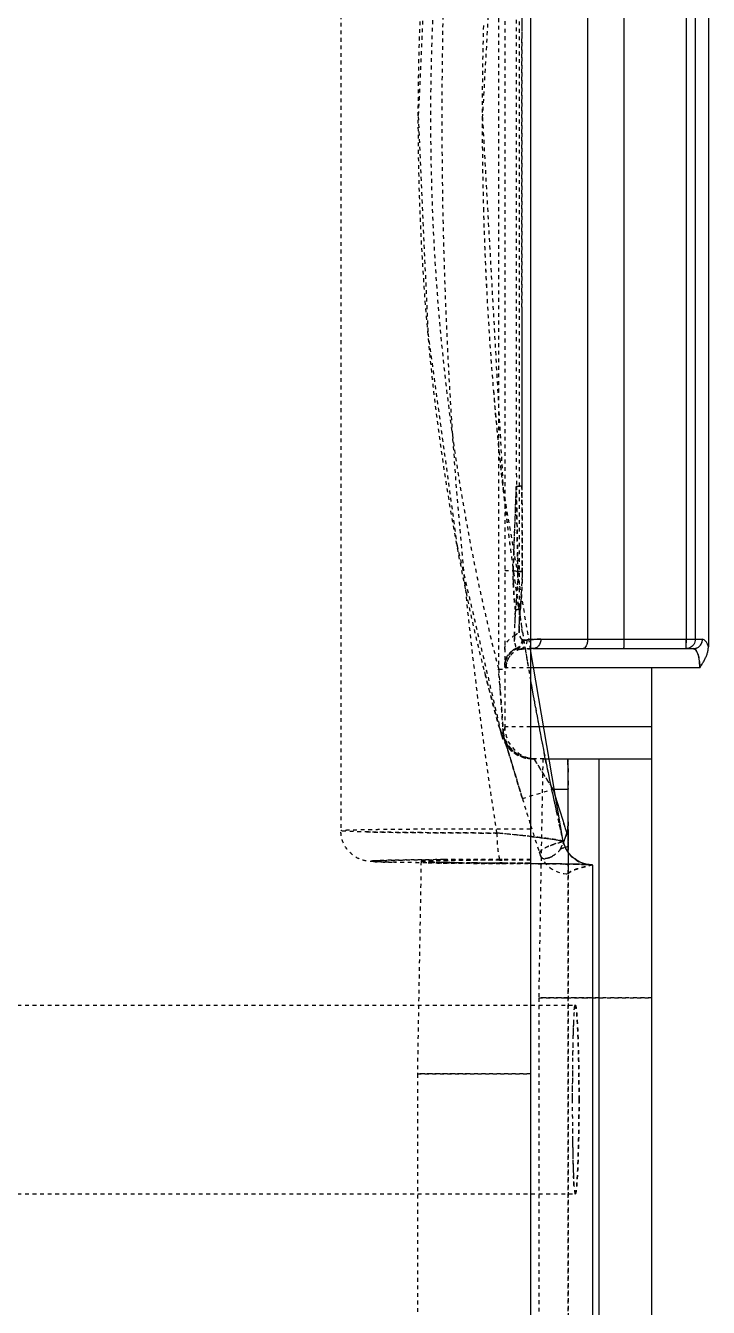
# Model space of a CAD drawing. Header units: millimetres. Extents: x -7602 to -5759, y 1469 to 2216.
# Drawn here: x -7085.5 to -7067.42, y 1886.57 to 1920.49 of the extents above; entities that cross this region are included whole.
import ezdxf

# ---------------------------------------------------------------- set-up
doc = ezdxf.new("R2010")
doc.units = ezdxf.units.MM
doc.linetypes.add('HIDDEN', pattern=[0.2, 0.1, -0.1])
doc.layers.add('DEFAULT_2', color=8, linetype='HIDDEN')

msp = doc.modelspace()

# ---------------------------------------------------------------- linework, layer by layer
at = {"color": 7, "linetype": 'Continuous'}
for p, q in [((-7072.127, 1955.431), (-7072.127, 1860.709)), ((-7067.422, 1932.088), (-7067.422, 1904.052)), ((-7070.62, 1931.889), (-7070.62, 1904.251)), ((-7069.663, 1931.889), (-7069.663, 1904.251)), ((-7068.007, 1931.889), (-7068.007, 1904.251)), ((-7067.77, 1931.889), (-7067.77, 1904.251)), ((-7071.856, 1904.251), (-7067.58, 1904.251)), ((-7071.267, 1898.9), (-7072.127, 1903.975)), ((-7072.067, 1904), (-7067.819, 1904)), ((-7067.649, 1903.497), (-7072.127, 1903.497)), ((-7068.915, 1858.595), (-7068.915, 1903.497)), ((-7068.915, 1901.935), (-7072.127, 1901.935)), ((-7071.774, 1901.085), (-7068.915, 1901.085)), ((-7070.318, 1901.085), (-7070.318, 1858.716)), ((-7071.534, 1900.281), (-7071.136, 1900.281)), ((-7071.136, 1899.414), (-7071.136, 1900.281)), ((-7071.136, 1899.097), (-7071.136, 1899.414)), ((-7071.136, 1898.77), (-7071.136, 1899.097)), ((-7071.136, 1898.707), (-7071.136, 1898.77)), ((-7071.136, 1898.619), (-7071.136, 1898.707)), ((-7070.487, 1898.274), (-7070.487, 1858.761))]:
    msp.add_line(p, q, dxfattribs=at)
for points in [[(-7071.096, 1898.56), (-7071.199, 1898.715), (-7071.267, 1898.9)], [(-7070.694, 1898.304), (-7070.824, 1898.352), (-7070.966, 1898.437), (-7071.096, 1898.56)]]:
    msp.add_lwpolyline(points, dxfattribs=at)
for centre, radius, start, end in [((-7094.681, 1904.249), 26.675, 359.799, 0.0038), ((-7072.068, 1897.896), 6.104, 89.9878, 90.5831), ((-7010.916, 1918.637), 63.336, 196.84664, 197.07549), ((-7010.812, 1918.669), 63.445, 197.07561, 197.7026), ((-7010.711, 1918.701), 63.552, 197.7025, 197.95074), ((-7073.248, 1899.412), 2.112, 357.8879, 0.074), ((-7073.709, 1906.489), 8.136, 287.8443, 288.4348)]:
    msp.add_arc(centre, radius, start, end, dxfattribs=at)
for points, knots in [([(-7072.128, 1904.241), (-7072.118, 1904.242), (-7072.075, 1904.245), (-7072.032, 1904.248), (-7071.999, 1904.249)], [0, 0, 0, 0, 0.234651, 1, 1, 1, 1]), ([(-7071.856, 1904.251), (-7071.856, 1904.188), (-7071.887, 1904.092), (-7071.982, 1904.014), (-7072.039, 1904), (-7072.066, 1904)], [0, 0, 0, 0, 0.525326, 0.769096, 1, 1, 1, 1]), ([(-7071.999, 1904.249), (-7071.988, 1904.249), (-7071.94, 1904.251), (-7071.893, 1904.251), (-7071.856, 1904.251)], [0, 0, 0, 0, 0.237206, 1, 1, 1, 1]), ([(-7070.62, 1904.251), (-7070.62, 1904.219), (-7070.626, 1904.157), (-7070.651, 1904.066), (-7070.704, 1904), (-7070.741, 1904)], [0, 0, 0, 0, 0.326857, 0.616772, 1, 1, 1, 1]), ([(-7069.663, 1904.251), (-7069.663, 1904.219), (-7069.663, 1904.173), (-7069.664, 1904.113), (-7069.664, 1904.076), (-7069.664, 1904.045), (-7069.665, 1904.024), (-7069.664, 1904.011), (-7069.666, 1904.006), (-7069.664, 1904), (-7069.665, 1904)], [0, 0, 0, 0, 0.382636, 0.555572, 0.707025, 0.831298, 0.92379, 0.956826, 0.980655, 1, 1, 1, 1]), ([(-7068.009, 1904), (-7068.008, 1904), (-7068.01, 1904.006), (-7068.008, 1904.012), (-7068.008, 1904.026), (-7068.008, 1904.044), (-7068.008, 1904.067), (-7068.007, 1904.104), (-7068.007, 1904.135), (-7068.007, 1904.156)], [0, 0, 0, 0, 0.017746, 0.069994, 0.155794, 0.273412, 0.419976, 0.592456, 1, 1, 1, 1]), ([(-7067.77, 1904.251), (-7067.77, 1904.203), (-7067.797, 1904.105), (-7067.874, 1904.038), (-7067.917, 1904.019)], [0, 0, 0, 0, 0.506405, 1, 1, 1, 1]), ([(-7067.819, 1904), (-7067.772, 1904), (-7067.676, 1904.031), (-7067.616, 1904.111), (-7067.598, 1904.155)], [0, 0, 0, 0, 0.493518, 1, 1, 1, 1]), ([(-7067.422, 1904.052), (-7067.431, 1904.081), (-7067.452, 1904.133), (-7067.495, 1904.208), (-7067.547, 1904.251), (-7067.58, 1904.251)], [0, 0, 0, 0, 0.346045, 0.624728, 1, 1, 1, 1]), ([(-7067.72, 1903.909), (-7067.727, 1903.922), (-7067.748, 1903.961), (-7067.788, 1904), (-7067.819, 1904)], [0, 0, 0, 0, 0.328912, 1, 1, 1, 1]), ([(-7067.649, 1903.497), (-7067.649, 1903.575), (-7067.659, 1903.715), (-7067.693, 1903.853), (-7067.72, 1903.909)], [0, 0, 0, 0, 0.554591, 1, 1, 1, 1]), ([(-7067.649, 1903.497), (-7067.628, 1903.528), (-7067.59, 1903.587), (-7067.537, 1903.675), (-7067.492, 1903.762), (-7067.457, 1903.847), (-7067.441, 1903.905), (-7067.435, 1903.932)], [0, 0, 0, 0, 0.228521, 0.433567, 0.629981, 0.83133, 1, 1, 1, 1]), ([(-7067.435, 1903.932), (-7067.434, 1903.938), (-7067.426, 1903.978), (-7067.422, 1904.018), (-7067.422, 1904.052)], [0, 0, 0, 0, 0.153983, 1, 1, 1, 1]), ([(-7071.136, 1900.281), (-7071.136, 1900.335), (-7071.136, 1900.44), (-7071.137, 1900.592), (-7071.137, 1900.731), (-7071.138, 1900.851), (-7071.138, 1900.937), (-7071.139, 1900.993), (-7071.139, 1901.026), (-7071.14, 1901.05), (-7071.139, 1901.07), (-7071.142, 1901.078), (-7071.14, 1901.085), (-7071.141, 1901.085)], [0, 0, 0, 0, 0.20064, 0.392636, 0.567373, 0.718052, 0.839534, 0.888092, 0.928164, 0.959504, 0.981949, 0.995454, 1, 1, 1, 1]), ([(-7072.124, 1899.029), (-7072.062, 1899.022), (-7071.944, 1899.009), (-7071.777, 1898.988), (-7071.631, 1898.969), (-7071.507, 1898.952), (-7071.409, 1898.936), (-7071.343, 1898.924), (-7071.304, 1898.916), (-7071.285, 1898.91), (-7071.273, 1898.906), (-7071.267, 1898.902), (-7071.267, 1898.9)], [0, 0, 0, 0, 0.216097, 0.410501, 0.580363, 0.725072, 0.840195, 0.924933, 0.955767, 0.978425, 0.992965, 1, 1, 1, 1]), ([(-7070.898, 1898.295), (-7070.979, 1898.296), (-7071.389, 1898.304), (-7071.798, 1898.309), (-7072.127, 1898.311)], [0, 0, 0, 0, 0.19711, 1, 1, 1, 1]), ([(-7070.586, 1898.284), (-7070.605, 1898.285), (-7070.709, 1898.29), (-7070.813, 1898.293), (-7070.898, 1898.295)], [0, 0, 0, 0, 0.188208, 1, 1, 1, 1]), ([(-7070.487, 1898.274), (-7070.487, 1898.277), (-7070.499, 1898.277), (-7070.514, 1898.281), (-7070.547, 1898.282), (-7070.571, 1898.284), (-7070.586, 1898.284)], [0, 0, 0, 0, 0.067631, 0.256071, 0.566986, 1, 1, 1, 1])]:
    msp.add_open_spline(points, degree=3, knots=knots, dxfattribs=at)
for points in [[(-7067.598, 1904.155), (-7067.586, 1904.185), (-7067.58, 1904.219), (-7067.58, 1904.251)], [(-7067.917, 1904.019), (-7067.946, 1904.007), (-7067.978, 1904), (-7068.009, 1904)], [(-7071.248, 1898.902), (-7071.219, 1898.972), (-7071.192, 1899.043), (-7071.169, 1899.115)], [(-7071.169, 1899.115), (-7071.146, 1899.185), (-7071.14, 1899.26), (-7071.138, 1899.334)]]:
    msp.add_open_spline(points, degree=3, dxfattribs=at)
at = {"layer": 'DEFAULT_2', "color": 8, "linetype": 'HIDDEN'}
for p, q in [((-7077.152, 1936.96), (-7077.152, 1899.18)), ((-7072.813, 1934.204), (-7072.813, 1901.935)), ((-7072.976, 1932.68), (-7072.976, 1903.462)), ((-7072.433, 1931.599), (-7072.433, 1904.525)), ((-7073.398, 1918.042), (-7072.843, 1927.965)), ((-7072.359, 1914.635), (-7072.353, 1927.844)), ((-7074.846, 1923.811), (-7075.104, 1918.059)), ((-7075.104, 1918.081), (-7074.846, 1912.328)), ((-7072.843, 1908.175), (-7073.398, 1918.098)), ((-7072.346, 1906.037), (-7072.359, 1914.695)), ((-7074.848, 1912.35), (-7074.077, 1906.727)), ((-7072.127, 1903.975), (-7072.849, 1908.23)), ((-7072.466, 1906.04), (-7072.506, 1908.301)), ((-7072.506, 1908.299), (-7072.5, 1907.914)), ((-7072.353, 1908.298), (-7072.358, 1908.297)), ((-7072.351, 1906.036), (-7072.358, 1908.297)), ((-7072.358, 1908.295), (-7072.351, 1906.036)), ((-7072.5, 1907.914), (-7072.487, 1907.15)), ((-7072.487, 1907.15), (-7072.473, 1906.411)), ((-7074.08, 1906.746), (-7072.893, 1901.701)), ((-7072.473, 1906.411), (-7072.466, 1906.04)), ((-7072.593, 1906.107), (-7072.58, 1906.019)), ((-7072.466, 1906.04), (-7072.592, 1906.064)), ((-7072.592, 1906.064), (-7072.55, 1906.056)), ((-7072.55, 1906.056), (-7072.466, 1906.04)), ((-7072.379, 1905.263), (-7072.348, 1905.843)), ((-7072.346, 1906.037), (-7072.351, 1906.036)), ((-7072.348, 1905.828), (-7072.346, 1906.037)), ((-7072.449, 1905.116), (-7072.466, 1905.225)), ((-7072.422, 1904.764), (-7072.377, 1905.281)), ((-7072.391, 1905.125), (-7072.392, 1905.148)), ((-7072.531, 1905.024), (-7072.542, 1904.827)), ((-7072.538, 1904.895), (-7072.531, 1905.025)), ((-7072.433, 1904.541), (-7072.422, 1904.764)), ((-7072.343, 1904.43), (-7072.362, 1904.552)), ((-7068.007, 1904.251), (-7068.007, 1904.156)), ((-7072.268, 1903.967), (-7072.274, 1904.006)), ((-7072.976, 1903.459), (-7072.813, 1903.459)), ((-7072.929, 1902.842), (-7072.976, 1903.459)), ((-7072.127, 1903.497), (-7072.779, 1903.497)), ((-7073.347, 1903.388), (-7073.33, 1903.319)), ((-7072.909, 1902.569), (-7072.929, 1902.842)), ((-7072.127, 1901.935), (-7072.813, 1901.935)), ((-7072.894, 1901.701), (-7072.893, 1901.699)), ((-7072.826, 1901.606), (-7072.817, 1901.58)), ((-7072.821, 1901.589), (-7072.801, 1901.532)), ((-7072.808, 1901.551), (-7072.778, 1901.459)), ((-7072.788, 1901.49), (-7072.749, 1901.365)), ((-7072.763, 1901.409), (-7072.698, 1901.197)), ((-7072.593, 1901.287), (-7072.707, 1901.404)), ((-7072.714, 1901.252), (-7072.347, 1900.035)), ((-7072.445, 1901.186), (-7072.591, 1901.285)), ((-7072.269, 1901.116), (-7072.443, 1901.185)), ((-7072.071, 1901.086), (-7072.266, 1901.115)), ((-7071.774, 1901.085), (-7072.077, 1901.085)), ((-7072.045, 1901.085), (-7072.067, 1901.086)), ((-7071.805, 1901.085), (-7071.915, 1894.758)), ((-7071.752, 1901.145), (-7071.776, 1901.262)), ((-7071.74, 1901.085), (-7071.752, 1901.145)), ((-7071.717, 1900.968), (-7071.74, 1901.085)), ((-7071.144, 1901.085), (-7071.136, 1900.281)), ((-7071.138, 1900.829), (-7071.137, 1900.727)), ((-7071.136, 1900.504), (-7071.136, 1900.281)), ((-7072.347, 1900.035), (-7071.534, 1900.281)), ((-7071.136, 1899.414), (-7071.144, 1833.07)), ((-7071.136, 1899.137), (-7071.136, 1899.057)), ((-7071.136, 1899.057), (-7071.136, 1898.9)), ((-7071.27, 1898.897), (-7071.267, 1898.901)), ((-7071.267, 1898.9), (-7071.27, 1898.897)), ((-7071.251, 1898.842), (-7071.267, 1898.9)), ((-7071.162, 1898.648), (-7071.251, 1898.842)), ((-7071.136, 1898.9), (-7071.136, 1898.77)), ((-7071.136, 1898.77), (-7071.136, 1898.624)), ((-7075.029, 1898.373), (-7075.127, 1892.747)), ((-7072.953, 1898.406), (-7072.88, 1898.406)), ((-7072.88, 1898.333), (-7072.943, 1898.333)), ((-7072.878, 1898.423), (-7072.929, 1898.423)), ((-7071.034, 1898.494), (-7071.162, 1898.648)), ((-7071.136, 1898.624), (-7071.136, 1898.574)), ((-7071.136, 1898.574), (-7071.136, 1898.479)), ((-7071.136, 1898.479), (-7071.135, 1898.422)), ((-7071.135, 1898.422), (-7071.135, 1898.342)), ((-7071.135, 1898.342), (-7071.135, 1898.297)), ((-7072.878, 1898.319), (-7072.88, 1898.319)), ((-7072.878, 1898.316), (-7072.492, 1898.314)), ((-7072.492, 1898.314), (-7072.127, 1898.311)), ((-7072.132, 1898.311), (-7071.531, 1898.305)), ((-7071.55, 1898.305), (-7071.176, 1898.3)), ((-7071.203, 1898.3), (-7070.891, 1898.294)), ((-7071.135, 1898.266), (-7071.135, 1898.297)), ((-7071.135, 1898.297), (-7071.134, 1898.224)), ((-7071.134, 1898.224), (-7071.134, 1898.185)), ((-7071.133, 1898.106), (-7071.133, 1898.068)), ((-7071.131, 1833.07), (-7071.131, 1898.042)), ((-7070.944, 1898.296), (-7070.75, 1898.291)), ((-7070.781, 1898.291), (-7070.679, 1898.288)), ((-7070.593, 1898.284), (-7070.587, 1898.284)), ((-7070.587, 1898.284), (-7070.584, 1898.283)), ((-7070.586, 1898.284), (-7070.585, 1898.284)), ((-7070.49, 1898.273), (-7070.487, 1898.275)), ((-7071.915, 1894.758), (-7071.915, 1833.07)), ((-7070.553, 1894.757), (-7071.915, 1894.758)), ((-7068.915, 1894.758), (-7071.915, 1894.758)), ((-7071.915, 1894.758), (-7071.261, 1894.757)), ((-7071.915, 1894.758), (-7071.17, 1894.758)), ((-7071.261, 1894.757), (-7071.16, 1894.757)), ((-7071.17, 1894.758), (-7070.709, 1894.758)), ((-7071.16, 1894.757), (-7070.553, 1894.757)), ((-7070.709, 1894.758), (-7070.503, 1894.758)), ((-7068.915, 1894.757), (-7070.553, 1894.757)), ((-7070.503, 1894.758), (-7068.915, 1894.758)), ((-7120.915, 1894.57), (-7070.946, 1894.57)), ((-7072.127, 1892.748), (-7075.127, 1892.747)), ((-7073.765, 1892.747), (-7075.127, 1892.748)), ((-7075.127, 1892.748), (-7072.127, 1892.748)), ((-7075.127, 1892.747), (-7075.127, 1833.07)), ((-7120.915, 1889.57), (-7070.946, 1889.57))]:
    msp.add_line(p, q, dxfattribs=at)
for points in [[(-7072.709, 1901.406), (-7072.785, 1901.52), (-7072.821, 1901.593), (-7072.826, 1901.607)], [(-7072.826, 1901.604), (-7072.826, 1901.605), (-7072.821, 1901.589)], [(-7072.067, 1901.086), (-7072.263, 1901.114), (-7072.438, 1901.182), (-7072.586, 1901.28), (-7072.703, 1901.397), (-7072.781, 1901.512), (-7072.819, 1901.588), (-7072.826, 1901.604)], [(-7070.739, 1898.318), (-7070.887, 1898.384), (-7071.034, 1898.494)], [(-7070.585, 1898.284), (-7070.626, 1898.289), (-7070.739, 1898.318)], [(-7070.584, 1898.283), (-7070.609, 1898.287), (-7070.694, 1898.304)], [(-7070.694, 1898.289), (-7070.631, 1898.286), (-7070.593, 1898.284)]]:
    msp.add_lwpolyline(points, dxfattribs=at)
for centre, radius, start, end in [((551.886, 1918.071), 7624.25, 179.9265525, 180.0734475), ((-6984.896, 1918.069), 88.515, 178.43522, 181.56698), ((-6995.987, 1917.615), 77.416, 181.4518, 183.22998), ((-6985.052, 1918.063), 88.359, 181.56585, 183.13556), ((-6985.929, 1918.014), 87.481, 183.12475, 184.71965), ((-6987.251, 1917.905), 86.154, 184.70694, 186.31637), ((-6987.309, 1917.899), 86.096, 184.71876, 186.32585), ((-6988.635, 1917.754), 84.762, 186.31738, 187.95214), ((-6988.236, 1917.8), 85.163, 186.32834, 186.72485), ((-7369.817, 1918.571), 297.488, 357.59045, 358.02222), ((-7366.687, 1918.453), 294.356, 357.68938, 358.02312), ((-6988.714, 1917.742), 84.682, 186.7242, 187.89771), ((-7064.981, 1906.01), 7.61, 179.5956, 179.8251), ((-7064.936, 1906.01), 7.655, 179.8265, 182.1287), ((-6989.188, 1917.678), 84.204, 187.95324, 189.59741), ((-6989.135, 1917.685), 84.257, 187.95852, 188.50424), ((-7079.688, 1906.011), 7.222, 357.4328, 359.7282), ((-7079.602, 1906.01), 7.136, 359.7328, 0.2389), ((-7080.222, 1906.039), 7.757, 354.8685, 357.4026), ((-7081.948, 1906.204), 9.491, 352.864, 354.8101), ((-6989.212, 1917.674), 84.179, 188.57939, 188.74191), ((-7046.163, 1903.365), 26.419, 176.8263, 177.2165), ((-7015.19, 1901.68), 57.438, 176.79099, 176.91615), ((-7063.132, 1906.149), 9.465, 186.3272, 186.8237), ((-6989.239, 1917.669), 84.151, 188.7419, 188.96757), ((-7062.111, 1904.148), 10.452, 177.2491, 177.8251), ((-7053.845, 1903.757), 18.727, 176.9011, 177.2679), ((-6989.278, 1917.663), 84.112, 189.0516, 189.34453), ((-7072.034, 1903.08), 1.164, 96.8931, 99.4411), ((-7071.988, 1902.703), 1.544, 95.2014, 96.9244), ((-7072.273, 1903.497), 0.506, 142.3228, 179.9924), ((-7072.311, 1903.54), 0.508, 111.748, 128.4233), ((-7072.31, 1903.521), 0.507, 110.0805, 127.2629), ((-7072.187, 1902.101), 1.897, 93.7802, 94.2464), ((-6989.302, 1917.659), 84.088, 189.37149, 189.60032), ((-7072.08, 1899.107), 4.893, 90.6068, 91.0337), ((-7072.073, 1898.462), 5.538, 90.415, 90.6114), ((-7072.067, 1897.662), 6.338, 89.9931, 90.4106), ((-7072.327, 1903.555), 0.486, 162.7792, 179.9462), ((-7072.319, 1903.532), 0.494, 162.4536, 179.949), ((-6989.246, 1917.669), 84.144, 189.59823, 191.24381), ((-6989.312, 1917.658), 84.078, 189.60033, 189.93776), ((-7022.465, 1916.174), 52.464, 194.1827, 195.7905), ((-6989.234, 1917.672), 84.157, 189.93802, 191.24436), ((-7167.025, 1895.57), 94.376, 3.97478, 4.25312), ((-7113.261, 1899.317), 40.482, 3.7031, 3.9593), ((-7023.628, 1915.851), 51.257, 195.7974, 196.0273), ((-7091.069, 1900.743), 18.244, 3.2737, 3.7357), ((-7071.963, 1901.935), 0.85, 180.0026, 270), ((-7072.077, 1901.935), 0.85, 196.1272, 252.0099), ((-7072.045, 1901.935), 0.85, 195.5931, 270.0095), ((-7080.699, 1899.011), 8.291, 17.649, 18.1148), ((-7088.979, 1896.386), 16.977, 17.2179, 17.6186), ((-7109.949, 1889.907), 38.926, 16.8907, 17.191), ((-7171.174, 1871.34), 102.904, 16.73332, 16.87819), ((-7072.074, 1901.947), 0.862, 252.0985, 266.4233), ((-7072.044, 1901.923), 0.837, 264.1985, 269.982), ((-7072.04, 1901.884), 0.798, 263.559, 267.4431), ((-7072.077, 1901.917), 0.832, 266.4726, 269.9931), ((-7072.04, 1901.868), 0.782, 267.4472, 269.9961), ((-6988.695, 1917.781), 84.707, 191.24522, 192.88181), ((-7077.255, 1900.929), 6.117, 0.7298, 1.0744), ((-6988.849, 1917.749), 84.55, 191.44803, 192.33592), ((-7087.499, 1900.793), 16.361, 0.4385, 0.7491), ((-7107.754, 1900.618), 36.617, 0.3299, 0.4694), ((-7010.913, 1918.637), 64.189, 196.84597, 197.50932), ((-7010.818, 1918.67), 63.44, 196.84934, 197.07561), ((-6988.467, 1917.832), 84.941, 192.33557, 192.56034), ((-6988.261, 1917.878), 85.152, 192.56036, 192.8805), ((-7010.818, 1918.67), 63.44, 197.7026, 197.95183), ((-7077.436, 1850.953), 48.369, 83.6946, 84.7601), ((-7010.76, 1918.685), 64.349, 197.50933, 198.19179), ((-7073.647, 1906.31), 7.947, 286.9058, 288.4196), ((-7073.592, 1906.124), 7.753, 286.9264, 287.8507), ((-7070.488, 1899.071), 0.798, 192.9324, 269.8571), ((-7072.12, 2119.806), 221.492, 269.29647, 269.80412), ((-7073.951, 1926.438), 28.093, 268.3432, 268.8088), ((-7073.449, 1950.603), 52.263, 268.8091, 269.0491), ((-7072.759, 1631.754), 266.67, 90.03659, 90.35525), ((-7072.872, 1986.706), 88.371, 269.06346, 269.31503), ((-7072.504, 1698.076), 200.33, 89.89241, 90.34539), ((-7072.654, 1737.536), 160.87, 90.10663, 90.37669), ((-7072.025, 2066.883), 168.552, 269.43296, 269.6545), ((-7072.518, 1682.828), 215.578, 89.89627, 90.09633), ((-7071.739, 2117.612), 219.282, 269.70187, 269.89844), ((-7072.703, 1574.638), 323.785, 89.89811, 90.03099), ((-7071.115, 1898.843), 0.816, 197.6248, 202.7466), ((-7071.13, 1898.846), 0.804, 203.3684, 269.9024), ((-6989.917, 1898.718), 81.219, 180.0701, 180.29736), ((-7073.644, 1706.582), 191.735, 89.54668, 89.77085), ((-7073.238, 1758.093), 140.222, 89.37459, 89.54623), ((-7072.819, 1795.778), 102.535, 89.21187, 89.37905), ((-7072.308, 1831.772), 66.538, 88.96257, 89.22476), ((-7051.63, 1898.347), 19.505, 180.4756, 180.6362), ((-7060.818, 1898.246), 10.316, 180.6456, 180.782), ((-7069.629, 1898.101), 1.504, 181.2549, 181.6639), ((-7071.797, 1859.513), 38.792, 88.6752, 88.9756), ((-7069.233, 1892.016), 6.382, 101.3558, 102.2696), ((-7070.763, 1894.764), 3.525, 86.9598, 87.1247), ((-7048.078, 1893.147), 22.936, 177.6393, 178.4202), ((-7034.267, 1892.763), 36.753, 178.4163, 178.7921), ((-7018.41, 1892.442), 52.613, 178.8068, 179.2048), ((-7002.111, 1892.219), 68.914, 179.20682, 179.48302), ((-6983.978, 1892.073), 87.047, 179.49489, 180.00207), ((-6986.633, 1892.055), 84.392, 179.98996, 180.51309), ((-7004.479, 1891.894), 66.545, 180.51206, 180.79808), ((-7021.533, 1891.643), 49.489, 180.7827, 181.2058), ((-7036.27, 1891.328), 34.75, 181.1971, 181.5945), ((-7050.607, 1890.906), 20.405, 181.5313, 182.4092)]:
    msp.add_arc(centre, radius, start, end, dxfattribs=at)
for points, knots in [([(-7073.019, 1899.12), (-7074.001, 1905.377), (-7074.94, 1918.068), (-7074.001, 1930.76), (-7073.019, 1937.02)], [0, 0, 0, 0, 0.499883, 1, 1, 1, 1]), ([(-7072.893, 1901.699), (-7073.64, 1904.298), (-7074.463, 1908.34), (-7075.009, 1913.836), (-7075.149, 1918.07), (-7075.009, 1922.304), (-7074.462, 1927.8), (-7073.639, 1931.842), (-7072.893, 1934.441)], [0, 0, 0, 0, 0.24489, 0.371805, 0.500005, 0.628205, 0.755119, 1, 1, 1, 1]), ([(-7072.976, 1932.68), (-7073.584, 1930.343), (-7074.485, 1925.492), (-7074.928, 1918.071), (-7074.485, 1910.65), (-7073.584, 1905.799), (-7072.976, 1903.462)], [0, 0, 0, 0, 0.245647, 0.500001, 0.754355, 1, 1, 1, 1]), ([(-7072.506, 1927.841), (-7072.512, 1924.585), (-7072.509, 1918.071), (-7072.512, 1911.557), (-7072.506, 1908.3)], [0, 0, 0, 0, 0.5, 1, 1, 1, 1]), ([(-7072.506, 1908.301), (-7072.485, 1908.301), (-7072.455, 1908.301), (-7072.418, 1908.3), (-7072.396, 1908.3), (-7072.378, 1908.299), (-7072.364, 1908.3), (-7072.358, 1908.298), (-7072.353, 1908.299), (-7072.353, 1908.298)], [0, 0, 0, 0, 0.407978, 0.580954, 0.727261, 0.844317, 0.929864, 0.982188, 1, 1, 1, 1]), ([(-7072.353, 1908.296), (-7072.353, 1908.297), (-7072.358, 1908.296), (-7072.364, 1908.297), (-7072.378, 1908.297), (-7072.396, 1908.298), (-7072.418, 1908.298), (-7072.455, 1908.298), (-7072.485, 1908.299), (-7072.506, 1908.299)], [0, 0, 0, 0, 0.017815, 0.07015, 0.15571, 0.272776, 0.41909, 0.592068, 1, 1, 1, 1]), ([(-7072.813, 1906.077), (-7072.813, 1906.076), (-7072.806, 1906.075), (-7072.796, 1906.073), (-7072.777, 1906.071), (-7072.74, 1906.068), (-7072.676, 1906.066), (-7072.622, 1906.064), (-7072.592, 1906.064)], [0, 0, 0, 0, 0.019034, 0.070013, 0.153393, 0.268036, 0.584212, 1, 1, 1, 1]), ([(-7072.531, 1905.024), (-7072.54, 1905.104), (-7072.577, 1905.449), (-7072.594, 1905.797), (-7072.592, 1906.064)], [0, 0, 0, 0, 0.23128, 1, 1, 1, 1]), ([(-7072.466, 1906.04), (-7072.465, 1905.951), (-7072.47, 1905.611), (-7072.5, 1905.273), (-7072.531, 1905.024)], [0, 0, 0, 0, 0.261955, 1, 1, 1, 1]), ([(-7072.346, 1906.037), (-7072.346, 1906.038), (-7072.35, 1906.037), (-7072.355, 1906.038), (-7072.365, 1906.038), (-7072.386, 1906.039), (-7072.42, 1906.039), (-7072.449, 1906.04), (-7072.466, 1906.04)], [0, 0, 0, 0, 0.017656, 0.068271, 0.15166, 0.267183, 0.585137, 1, 1, 1, 1]), ([(-7072.466, 1906.04), (-7072.449, 1906.04), (-7072.42, 1906.039), (-7072.386, 1906.039), (-7072.365, 1906.038), (-7072.355, 1906.038), (-7072.35, 1906.037), (-7072.346, 1906.038), (-7072.346, 1906.037)], [0, 0, 0, 0, 0.414851, 0.732807, 0.848334, 0.931727, 0.982344, 1, 1, 1, 1]), ([(-7072.351, 1906.036), (-7072.351, 1905.959), (-7072.354, 1905.662), (-7072.374, 1905.366), (-7072.392, 1905.148)], [0, 0, 0, 0, 0.261186, 1, 1, 1, 1]), ([(-7072.587, 1905.726), (-7072.585, 1905.672), (-7072.575, 1905.465), (-7072.557, 1905.258), (-7072.54, 1905.106)], [0, 0, 0, 0, 0.260126, 1, 1, 1, 1]), ([(-7072.531, 1905.025), (-7072.512, 1905.028), (-7072.47, 1905.039), (-7072.415, 1905.068), (-7072.392, 1905.107), (-7072.391, 1905.125)], [0, 0, 0, 0, 0.316157, 0.703877, 1, 1, 1, 1]), ([(-7072.392, 1905.148), (-7072.402, 1905.036), (-7072.42, 1904.834), (-7072.433, 1904.631), (-7072.433, 1904.54)], [0, 0, 0, 0, 0.552402, 1, 1, 1, 1]), ([(-7072.433, 1904.541), (-7072.433, 1904.633), (-7072.42, 1904.835), (-7072.402, 1905.037), (-7072.392, 1905.147)], [0, 0, 0, 0, 0.450921, 1, 1, 1, 1]), ([(-7072.392, 1905.147), (-7072.391, 1905.169), (-7072.383, 1905.259), (-7072.376, 1905.348), (-7072.372, 1905.416)], [0, 0, 0, 0, 0.243288, 1, 1, 1, 1]), ([(-7072.551, 1904.648), (-7072.552, 1904.62), (-7072.556, 1904.519), (-7072.559, 1904.417), (-7072.559, 1904.344)], [0, 0, 0, 0, 0.273607, 1, 1, 1, 1]), ([(-7072.559, 1904.344), (-7072.559, 1904.359), (-7072.559, 1904.427), (-7072.557, 1904.494), (-7072.555, 1904.545)], [0, 0, 0, 0, 0.233018, 1, 1, 1, 1]), ([(-7072.559, 1904.344), (-7072.523, 1904.361), (-7072.459, 1904.411), (-7072.433, 1904.489), (-7072.433, 1904.525)], [0, 0, 0, 0, 0.521325, 1, 1, 1, 1]), ([(-7072.559, 1904.344), (-7072.523, 1904.361), (-7072.459, 1904.411), (-7072.433, 1904.489), (-7072.433, 1904.525)], [0, 0, 0, 0, 0.521341, 1, 1, 1, 1]), ([(-7072.349, 1904.239), (-7072.383, 1904.258), (-7072.415, 1904.326), (-7072.43, 1904.425), (-7072.432, 1904.49), (-7072.433, 1904.525)], [0, 0, 0, 0, 0.37552, 0.650901, 1, 1, 1, 1]), ([(-7072.433, 1904.525), (-7072.432, 1904.49), (-7072.43, 1904.425), (-7072.415, 1904.325), (-7072.382, 1904.257), (-7072.349, 1904.239)], [0, 0, 0, 0, 0.350635, 0.627873, 1, 1, 1, 1]), ([(-7072.813, 1903.98), (-7072.813, 1904.054), (-7072.76, 1904.21), (-7072.632, 1904.309), (-7072.559, 1904.344)], [0, 0, 0, 0, 0.478552, 1, 1, 1, 1]), ([(-7072.813, 1903.981), (-7072.813, 1904.054), (-7072.759, 1904.21), (-7072.632, 1904.309), (-7072.559, 1904.344)], [0, 0, 0, 0, 0.478545, 1, 1, 1, 1]), ([(-7072.559, 1904.344), (-7072.559, 1904.272), (-7072.556, 1904.175), (-7072.53, 1904.064), (-7072.511, 1904.025), (-7072.499, 1904.011)], [0, 0, 0, 0, 0.625324, 0.841408, 1, 1, 1, 1]), ([(-7072.553, 1904.192), (-7072.554, 1904.203), (-7072.558, 1904.254), (-7072.559, 1904.305), (-7072.559, 1904.344)], [0, 0, 0, 0, 0.225475, 1, 1, 1, 1]), ([(-7072.499, 1904.011), (-7072.456, 1904.031), (-7072.38, 1904.096), (-7072.35, 1904.192), (-7072.349, 1904.239)], [0, 0, 0, 0, 0.499093, 1, 1, 1, 1]), ([(-7072.328, 1904.23), (-7072.328, 1904.181), (-7072.359, 1904.082), (-7072.439, 1904.016), (-7072.484, 1903.998)], [0, 0, 0, 0, 0.502832, 1, 1, 1, 1]), ([(-7072.484, 1903.998), (-7072.439, 1904.016), (-7072.385, 1904.061), (-7072.354, 1904.119), (-7072.348, 1904.134)], [0, 0, 0, 0, 0.745834, 1, 1, 1, 1]), ([(-7072.225, 1904.229), (-7072.224, 1904.175), (-7072.256, 1904.064), (-7072.351, 1903.998), (-7072.401, 1903.985)], [0, 0, 0, 0, 0.509599, 1, 1, 1, 1]), ([(-7072.225, 1904.229), (-7072.235, 1904.227), (-7072.269, 1904.223), (-7072.304, 1904.224), (-7072.328, 1904.23)], [0, 0, 0, 0, 0.28242, 1, 1, 1, 1]), ([(-7072.328, 1904.23), (-7072.323, 1904.229), (-7072.302, 1904.224), (-7072.28, 1904.224), (-7072.263, 1904.224)], [0, 0, 0, 0, 0.231114, 1, 1, 1, 1]), ([(-7071.856, 1904.251), (-7071.893, 1904.251), (-7072.016, 1904.25), (-7072.14, 1904.243), (-7072.225, 1904.229)], [0, 0, 0, 0, 0.293925, 1, 1, 1, 1]), ([(-7067.819, 1904), (-7067.758, 1904), (-7067.628, 1904.057), (-7067.58, 1904.187), (-7067.58, 1904.251)], [0, 0, 0, 0, 0.491098, 1, 1, 1, 1]), ([(-7072.813, 1903.555), (-7072.813, 1903.651), (-7072.752, 1903.849), (-7072.59, 1903.975), (-7072.499, 1904.011)], [0, 0, 0, 0, 0.497296, 1, 1, 1, 1]), ([(-7072.484, 1903.998), (-7072.578, 1903.963), (-7072.749, 1903.835), (-7072.813, 1903.631), (-7072.813, 1903.532)], [0, 0, 0, 0, 0.50168, 1, 1, 1, 1]), ([(-7072.401, 1903.985), (-7072.507, 1903.958), (-7072.705, 1903.83), (-7072.779, 1903.606), (-7072.779, 1903.497)], [0, 0, 0, 0, 0.498702, 1, 1, 1, 1]), ([(-7072.401, 1903.985), (-7072.481, 1903.965), (-7072.582, 1903.91), (-7072.656, 1903.829), (-7072.673, 1903.807)], [0, 0, 0, 0, 0.747757, 1, 1, 1, 1]), ([(-7072.484, 1903.998), (-7072.479, 1903.994), (-7072.453, 1903.982), (-7072.423, 1903.982), (-7072.401, 1903.985)], [0, 0, 0, 0, 0.216573, 1, 1, 1, 1]), ([(-7072.402, 1903.985), (-7072.41, 1903.984), (-7072.438, 1903.982), (-7072.468, 1903.987), (-7072.484, 1903.998)], [0, 0, 0, 0, 0.294555, 1, 1, 1, 1]), ([(-7072.327, 1903.992), (-7072.334, 1903.992), (-7072.359, 1903.99), (-7072.383, 1903.987), (-7072.402, 1903.985)], [0, 0, 0, 0, 0.26891, 1, 1, 1, 1]), ([(-7072.401, 1903.985), (-7072.385, 1903.987), (-7072.308, 1903.995), (-7072.23, 1903.998), (-7072.168, 1903.999)], [0, 0, 0, 0, 0.206404, 1, 1, 1, 1]), ([(-7072.13, 1904), (-7072.147, 1903.999), (-7072.207, 1903.998), (-7072.268, 1903.996), (-7072.312, 1903.993)], [0, 0, 0, 0, 0.277009, 1, 1, 1, 1]), ([(-7067.819, 1904), (-7067.794, 1904), (-7067.754, 1903.969), (-7067.721, 1903.913), (-7067.685, 1903.822), (-7067.656, 1903.682), (-7067.649, 1903.562), (-7067.649, 1903.497)], [0, 0, 0, 0, 0.135884, 0.234124, 0.354903, 0.654106, 1, 1, 1, 1]), ([(-7072.976, 1903.462), (-7072.954, 1903.179), (-7072.912, 1902.62), (-7072.87, 1902.061), (-7072.855, 1901.784)], [0, 0, 0, 0, 0.50542, 1, 1, 1, 1]), ([(-7072.813, 1903.532), (-7072.813, 1903.523), (-7072.809, 1903.502), (-7072.788, 1903.497), (-7072.779, 1903.497)], [0, 0, 0, 0, 0.506953, 1, 1, 1, 1]), ([(-7072.779, 1903.497), (-7072.782, 1903.497), (-7072.794, 1903.498), (-7072.806, 1903.505), (-7072.809, 1903.513)], [0, 0, 0, 0, 0.300235, 1, 1, 1, 1]), ([(-7072.893, 1901.701), (-7072.897, 1901.714), (-7072.891, 1901.748), (-7072.868, 1901.772), (-7072.855, 1901.784)], [0, 0, 0, 0, 0.422599, 1, 1, 1, 1]), ([(-7072.855, 1901.784), (-7072.86, 1901.78), (-7072.877, 1901.763), (-7072.891, 1901.742), (-7072.895, 1901.726)], [0, 0, 0, 0, 0.30056, 1, 1, 1, 1]), ([(-7072.855, 1901.784), (-7072.846, 1901.813), (-7072.828, 1901.862), (-7072.813, 1901.913), (-7072.813, 1901.935)], [0, 0, 0, 0, 0.575931, 1, 1, 1, 1]), ([(-7072.813, 1901.935), (-7072.813, 1901.913), (-7072.828, 1901.862), (-7072.846, 1901.813), (-7072.855, 1901.784)], [0, 0, 0, 0, 0.423467, 1, 1, 1, 1]), ([(-7072.855, 1901.784), (-7072.838, 1901.688), (-7072.77, 1901.5), (-7072.583, 1901.27), (-7072.329, 1901.121), (-7072.136, 1901.085), (-7072.04, 1901.085)], [0, 0, 0, 0, 0.252743, 0.503952, 0.752911, 1, 1, 1, 1]), ([(-7072.893, 1901.699), (-7072.892, 1901.7), (-7072.882, 1901.704), (-7072.872, 1901.705), (-7072.864, 1901.707)], [0, 0, 0, 0, 0.142098, 1, 1, 1, 1]), ([(-7072.863, 1901.707), (-7072.865, 1901.706), (-7072.874, 1901.705), (-7072.882, 1901.703), (-7072.887, 1901.702)], [0, 0, 0, 0, 0.310709, 1, 1, 1, 1]), ([(-7072.864, 1901.707), (-7072.863, 1901.707), (-7072.861, 1901.703), (-7072.858, 1901.698), (-7072.854, 1901.687), (-7072.845, 1901.666), (-7072.833, 1901.629), (-7072.814, 1901.574), (-7072.792, 1901.503), (-7072.765, 1901.418), (-7072.735, 1901.319), (-7072.687, 1901.165), (-7072.622, 1900.947), (-7072.536, 1900.662), (-7072.444, 1900.354), (-7072.38, 1900.143), (-7072.348, 1900.035)], [0, 0, 0, 0, 0.001541, 0.005386, 0.011621, 0.020247, 0.044617, 0.078269, 0.120884, 0.172008, 0.231065, 0.297434, 0.449322, 0.621498, 0.807346, 1, 1, 1, 1]), ([(-7072.819, 1901.589), (-7072.824, 1901.606), (-7072.834, 1901.636), (-7072.847, 1901.672), (-7072.856, 1901.695), (-7072.86, 1901.703), (-7072.862, 1901.707), (-7072.863, 1901.707)], [0, 0, 0, 0, 0.430122, 0.741204, 0.93103, 0.980192, 1, 1, 1, 1]), ([(-7072.703, 1901.426), (-7072.684, 1901.4), (-7072.602, 1901.3), (-7072.497, 1901.219), (-7072.411, 1901.175)], [0, 0, 0, 0, 0.252134, 1, 1, 1, 1]), ([(-7072.045, 1901.085), (-7072.043, 1901.085), (-7072.038, 1901.078), (-7072.028, 1901.066), (-7072.014, 1901.045), (-7071.995, 1901.016), (-7071.972, 1900.98), (-7071.934, 1900.919), (-7071.878, 1900.828), (-7071.803, 1900.707), (-7071.718, 1900.572), (-7071.628, 1900.429), (-7071.566, 1900.331), (-7071.534, 1900.281)], [0, 0, 0, 0, 0.007143, 0.024146, 0.05092, 0.087104, 0.132238, 0.18567, 0.314237, 0.466298, 0.635289, 0.815054, 1, 1, 1, 1]), ([(-7071.534, 1900.281), (-7071.566, 1900.331), (-7071.628, 1900.429), (-7071.718, 1900.572), (-7071.803, 1900.707), (-7071.878, 1900.829), (-7071.934, 1900.919), (-7071.972, 1900.98), (-7071.995, 1901.016), (-7072.013, 1901.045), (-7072.027, 1901.066), (-7072.037, 1901.078), (-7072.042, 1901.085), (-7072.044, 1901.085)], [0, 0, 0, 0, 0.185051, 0.364954, 0.534054, 0.686211, 0.814719, 0.868093, 0.913182, 0.949307, 0.975955, 0.992871, 1, 1, 1, 1]), ([(-7071.141, 1901.085), (-7071.14, 1901.085), (-7071.142, 1901.08), (-7071.14, 1901.074), (-7071.14, 1901.06), (-7071.14, 1901.049), (-7071.14, 1901.043)], [0, 0, 0, 0, 0.063429, 0.251337, 0.563664, 1, 1, 1, 1]), ([(-7072.347, 1900.035), (-7072.372, 1900.117), (-7072.466, 1900.427), (-7072.559, 1900.738), (-7072.628, 1900.967)], [0, 0, 0, 0, 0.263268, 1, 1, 1, 1]), ([(-7071.136, 1899.416), (-7071.136, 1899.366), (-7071.139, 1899.265), (-7071.153, 1899.164), (-7071.169, 1899.117)], [0, 0, 0, 0, 0.500348, 1, 1, 1, 1]), ([(-7072.88, 1898.319), (-7073.153, 1898.32), (-7073.679, 1898.323), (-7074.426, 1898.329), (-7075.08, 1898.336), (-7075.617, 1898.344), (-7075.982, 1898.353), (-7076.205, 1898.361), (-7076.332, 1898.367), (-7076.513, 1898.382), (-7076.788, 1898.471), (-7077.075, 1898.752), (-7077.153, 1899.039), (-7077.152, 1899.18)], [0, 0, 0, 0, 0.173825, 0.334129, 0.474528, 0.589548, 0.675179, 0.706511, 0.731192, 0.755909, 0.821679, 0.910397, 1, 1, 1, 1]), ([(-7072.127, 1899.227), (-7072.454, 1899.227), (-7073.095, 1899.228), (-7074.026, 1899.226), (-7074.762, 1899.223), (-7075.305, 1899.219), (-7075.669, 1899.216), (-7075.999, 1899.213), (-7076.292, 1899.209), (-7076.545, 1899.205), (-7076.755, 1899.201), (-7076.903, 1899.197), (-7076.998, 1899.193), (-7077.052, 1899.191), (-7077.093, 1899.188), (-7077.126, 1899.186), (-7077.14, 1899.183), (-7077.152, 1899.182), (-7077.152, 1899.18)], [0, 0, 0, 0, 0.195051, 0.382592, 0.555441, 0.634246, 0.706941, 0.772832, 0.831278, 0.881723, 0.923678, 0.956742, 0.969838, 0.980602, 0.989006, 0.995034, 0.998682, 1, 1, 1, 1]), ([(-7073.019, 1899.12), (-7073.3, 1899.121), (-7073.844, 1899.123), (-7074.627, 1899.128), (-7075.235, 1899.134), (-7075.679, 1899.139), (-7075.973, 1899.143), (-7076.238, 1899.147), (-7076.471, 1899.151), (-7076.672, 1899.155), (-7076.839, 1899.16), (-7076.955, 1899.164), (-7077.031, 1899.167), (-7077.073, 1899.17), (-7077.106, 1899.172), (-7077.131, 1899.174), (-7077.143, 1899.177), (-7077.152, 1899.178), (-7077.152, 1899.18)], [0, 0, 0, 0, 0.203818, 0.394982, 0.567691, 0.645476, 0.716747, 0.780964, 0.837644, 0.886361, 0.92674, 0.958486, 0.97104, 0.981354, 0.98941, 0.995194, 0.998701, 1, 1, 1, 1]), ([(-7076.471, 1899.151), (-7075.984, 1899.141), (-7074.833, 1899.129), (-7073.683, 1899.122), (-7073.019, 1899.12)], [0, 0, 0, 0, 0.423029, 1, 1, 1, 1]), ([(-7071.267, 1898.9), (-7071.268, 1898.904), (-7071.283, 1898.909), (-7071.307, 1898.917), (-7071.35, 1898.926), (-7071.407, 1898.936), (-7071.48, 1898.948), (-7071.605, 1898.966), (-7071.792, 1898.991), (-7072.051, 1899.021), (-7072.348, 1899.054), (-7072.675, 1899.087), (-7072.902, 1899.109), (-7073.019, 1899.12)], [0, 0, 0, 0, 0.006626, 0.02217, 0.046616, 0.079656, 0.121348, 0.171428, 0.293382, 0.442657, 0.613097, 0.801307, 1, 1, 1, 1]), ([(-7073.019, 1899.12), (-7073.019, 1899.016), (-7073.014, 1898.825), (-7072.99, 1898.6), (-7072.961, 1898.455), (-7072.937, 1898.381), (-7072.914, 1898.333), (-7072.888, 1898.315), (-7072.878, 1898.316)], [0, 0, 0, 0, 0.370543, 0.685707, 0.807748, 0.900609, 0.962711, 1, 1, 1, 1]), ([(-7071.169, 1899.117), (-7071.18, 1899.081), (-7071.229, 1898.942), (-7071.289, 1898.806), (-7071.336, 1898.707)], [0, 0, 0, 0, 0.252062, 1, 1, 1, 1]), ([(-7071.27, 1898.897), (-7071.355, 1898.874), (-7071.504, 1898.831), (-7071.695, 1898.757), (-7071.824, 1898.687), (-7071.884, 1898.625), (-7071.893, 1898.596)], [0, 0, 0, 0, 0.371269, 0.660124, 0.866955, 1, 1, 1, 1]), ([(-7071.893, 1898.595), (-7071.887, 1898.614), (-7071.86, 1898.652), (-7071.764, 1898.726), (-7071.669, 1898.766), (-7071.598, 1898.794)], [0, 0, 0, 0, 0.157661, 0.371293, 1, 1, 1, 1]), ([(-7071.336, 1898.707), (-7071.353, 1898.67), (-7071.406, 1898.61), (-7071.516, 1898.526), (-7071.626, 1898.468), (-7071.727, 1898.441), (-7071.787, 1898.44), (-7071.841, 1898.469), (-7071.859, 1898.506), (-7071.868, 1898.527)], [0, 0, 0, 0, 0.182451, 0.350932, 0.630763, 0.737074, 0.821846, 0.897407, 1, 1, 1, 1]), ([(-7071.598, 1898.794), (-7071.574, 1898.803), (-7071.466, 1898.842), (-7071.356, 1898.874), (-7071.27, 1898.897)], [0, 0, 0, 0, 0.220487, 1, 1, 1, 1]), ([(-7072.878, 1898.316), (-7073.128, 1898.317), (-7073.613, 1898.319), (-7074.205, 1898.324), (-7074.647, 1898.329), (-7074.948, 1898.332), (-7075.225, 1898.336), (-7075.476, 1898.341), (-7075.697, 1898.345), (-7075.888, 1898.35), (-7076.048, 1898.355), (-7076.17, 1898.359), (-7076.269, 1898.365), (-7076.31, 1898.367), (-7076.359, 1898.375), (-7076.314, 1898.385), (-7076.273, 1898.385), (-7076.178, 1898.392), (-7076.058, 1898.395), (-7075.9, 1898.4), (-7075.712, 1898.404), (-7075.492, 1898.407), (-7075.244, 1898.411), (-7074.861, 1898.415), (-7074.329, 1898.419), (-7073.379, 1898.424), (-7072.637, 1898.424), (-7072.127, 1898.423)], [0, 0, 0, 0, 0.097728, 0.188786, 0.230821, 0.270055, 0.306148, 0.338784, 0.367668, 0.392567, 0.413274, 0.429616, 0.441446, 0.448675, 0.451277, 0.453553, 0.460448, 0.47195, 0.487974, 0.508378, 0.532996, 0.561611, 0.593984, 0.629828, 0.710686, 0.801458, 1, 1, 1, 1]), ([(-7074.412, 1898.418), (-7074.623, 1898.417), (-7075.009, 1898.414), (-7075.528, 1898.407), (-7075.887, 1898.4), (-7076.091, 1898.394), (-7076.178, 1898.391), (-7076.23, 1898.389), (-7076.272, 1898.386), (-7076.305, 1898.384), (-7076.329, 1898.381), (-7076.341, 1898.38), (-7076.352, 1898.375), (-7076.34, 1898.371), (-7076.328, 1898.37), (-7076.302, 1898.367), (-7076.268, 1898.365), (-7076.225, 1898.362), (-7076.172, 1898.36), (-7076.084, 1898.356), (-7075.951, 1898.352), (-7075.839, 1898.349), (-7075.777, 1898.347)], [0, 0, 0, 0, 0.251361, 0.460641, 0.620256, 0.679563, 0.703839, 0.724446, 0.741332, 0.754472, 0.76385, 0.769466, 0.77146, 0.773813, 0.779817, 0.789582, 0.803112, 0.820387, 0.841376, 0.866051, 0.926206, 1, 1, 1, 1]), ([(-7073.711, 1898.402), (-7073.807, 1898.402), (-7073.99, 1898.4), (-7074.249, 1898.398), (-7074.475, 1898.395), (-7074.665, 1898.391), (-7074.8, 1898.388), (-7074.887, 1898.385), (-7074.937, 1898.383), (-7074.975, 1898.38), (-7075.004, 1898.379), (-7075.018, 1898.376), (-7075.029, 1898.375), (-7075.029, 1898.373)], [0, 0, 0, 0, 0.21874, 0.416189, 0.588631, 0.733373, 0.848331, 0.89408, 0.931801, 0.961344, 0.982568, 0.995395, 1, 1, 1, 1]), ([(-7075.029, 1898.373), (-7075.029, 1898.375), (-7075.018, 1898.376), (-7075.004, 1898.379), (-7074.975, 1898.38), (-7074.937, 1898.383), (-7074.887, 1898.385), (-7074.8, 1898.388), (-7074.665, 1898.391), (-7074.475, 1898.395), (-7074.249, 1898.398), (-7073.99, 1898.4), (-7073.807, 1898.402), (-7073.711, 1898.402)], [0, 0, 0, 0, 0.004605, 0.017432, 0.038656, 0.068199, 0.105919, 0.151669, 0.266627, 0.411369, 0.583811, 0.781259, 1, 1, 1, 1]), ([(-7075.029, 1898.373), (-7075.029, 1898.372), (-7075.022, 1898.371), (-7075.014, 1898.369), (-7074.995, 1898.367), (-7074.971, 1898.366), (-7074.94, 1898.364), (-7074.885, 1898.361), (-7074.8, 1898.358), (-7074.679, 1898.355), (-7074.533, 1898.351), (-7074.364, 1898.348), (-7074.097, 1898.344), (-7073.719, 1898.339), (-7073.224, 1898.335), (-7072.686, 1898.332), (-7072.316, 1898.331), (-7072.127, 1898.33)], [0, 0, 0, 0, 0.001351, 0.004999, 0.011025, 0.019434, 0.030203, 0.043299, 0.076344, 0.118292, 0.168736, 0.227167, 0.293062, 0.444552, 0.617356, 0.805049, 1, 1, 1, 1]), ([(-7071.868, 1898.527), (-7071.867, 1898.523), (-7071.861, 1898.511), (-7071.855, 1898.499), (-7071.85, 1898.491)], [0, 0, 0, 0, 0.281618, 1, 1, 1, 1]), ([(-7071.841, 1898.479), (-7071.832, 1898.467), (-7071.807, 1898.446), (-7071.756, 1898.439), (-7071.7, 1898.447), (-7071.66, 1898.46), (-7071.639, 1898.468)], [0, 0, 0, 0, 0.212921, 0.427111, 0.685532, 1, 1, 1, 1]), ([(-7071.639, 1898.468), (-7071.632, 1898.471), (-7071.601, 1898.484), (-7071.571, 1898.499), (-7071.549, 1898.511)], [0, 0, 0, 0, 0.233782, 1, 1, 1, 1]), ([(-7071.131, 1898.042), (-7071.132, 1898.041), (-7071.132, 1898.05), (-7071.133, 1898.055), (-7071.133, 1898.076), (-7071.133, 1898.113), (-7071.134, 1898.179), (-7071.135, 1898.234), (-7071.135, 1898.266)], [0, 0, 0, 0, 0.012811, 0.059354, 0.139316, 0.251827, 0.569678, 1, 1, 1, 1]), ([(-7071.132, 1898.057), (-7071.132, 1898.055), (-7071.132, 1898.052), (-7071.133, 1898.039), (-7071.131, 1898.042)], [0, 0, 0, 0, 0.461168, 1, 1, 1, 1]), ([(-7070.49, 1898.273), (-7070.575, 1898.256), (-7070.726, 1898.223), (-7070.922, 1898.167), (-7071.053, 1898.114), (-7071.119, 1898.067), (-7071.131, 1898.042)], [0, 0, 0, 0, 0.378953, 0.671777, 0.877241, 1, 1, 1, 1]), ([(-7071.131, 1898.042), (-7071.12, 1898.065), (-7071.065, 1898.107), (-7070.954, 1898.155), (-7070.789, 1898.206), (-7070.662, 1898.236), (-7070.59, 1898.252)], [0, 0, 0, 0, 0.127211, 0.3335, 0.624639, 1, 1, 1, 1]), ([(-7070.586, 1898.284), (-7070.593, 1898.285), (-7070.622, 1898.286), (-7070.651, 1898.287), (-7070.674, 1898.288)], [0, 0, 0, 0, 0.221299, 1, 1, 1, 1]), ([(-7070.946, 1894.57), (-7070.951, 1894.57), (-7070.958, 1894.548), (-7070.964, 1894.516), (-7070.972, 1894.454), (-7070.979, 1894.373), (-7070.986, 1894.268), (-7070.996, 1894.087), (-7071.005, 1893.815), (-7071.014, 1893.441), (-7071.02, 1893.014), (-7071.024, 1892.551), (-7071.025, 1892.232), (-7071.025, 1892.07)], [0, 0, 0, 0, 0.005932, 0.02068, 0.044653, 0.077774, 0.119728, 0.170107, 0.294292, 0.445495, 0.618013, 0.80545, 1, 1, 1, 1]), ([(-7070.972, 1894.447), (-7070.971, 1894.465), (-7070.967, 1894.495), (-7070.961, 1894.535), (-7070.956, 1894.557), (-7070.949, 1894.57), (-7070.946, 1894.57)], [0, 0, 0, 0, 0.42248, 0.728407, 0.918076, 1, 1, 1, 1]), ([(-7070.846, 1892.07), (-7070.846, 1892.232), (-7070.848, 1892.551), (-7070.854, 1893.015), (-7070.863, 1893.441), (-7070.876, 1893.815), (-7070.889, 1894.087), (-7070.901, 1894.268), (-7070.909, 1894.373), (-7070.918, 1894.454), (-7070.926, 1894.516), (-7070.934, 1894.548), (-7070.941, 1894.57), (-7070.946, 1894.57)], [0, 0, 0, 0, 0.194487, 0.38186, 0.554328, 0.705498, 0.82968, 0.880075, 0.922056, 0.955212, 0.979229, 0.994025, 1, 1, 1, 1]), ([(-7070.946, 1894.57), (-7070.941, 1894.57), (-7070.934, 1894.548), (-7070.926, 1894.516), (-7070.918, 1894.454), (-7070.909, 1894.373), (-7070.901, 1894.268), (-7070.889, 1894.087), (-7070.876, 1893.815), (-7070.863, 1893.441), (-7070.854, 1893.015), (-7070.848, 1892.551), (-7070.846, 1892.232), (-7070.846, 1892.07)], [0, 0, 0, 0, 0.005977, 0.020773, 0.044789, 0.077944, 0.119923, 0.170316, 0.294499, 0.445668, 0.618134, 0.805511, 1, 1, 1, 1]), ([(-7071.025, 1892.07), (-7071.025, 1891.907), (-7071.024, 1891.588), (-7071.02, 1891.125), (-7071.014, 1890.698), (-7071.005, 1890.325), (-7070.996, 1890.052), (-7070.986, 1889.872), (-7070.979, 1889.767), (-7070.972, 1889.686), (-7070.964, 1889.624), (-7070.958, 1889.592), (-7070.951, 1889.57), (-7070.946, 1889.57)], [0, 0, 0, 0, 0.194548, 0.381981, 0.554501, 0.705704, 0.829889, 0.880269, 0.922226, 0.955348, 0.979322, 0.994069, 1, 1, 1, 1]), ([(-7070.946, 1889.57), (-7070.941, 1889.57), (-7070.934, 1889.592), (-7070.926, 1889.624), (-7070.918, 1889.686), (-7070.909, 1889.767), (-7070.901, 1889.872), (-7070.889, 1890.052), (-7070.876, 1890.324), (-7070.863, 1890.698), (-7070.854, 1891.125), (-7070.848, 1891.588), (-7070.846, 1891.907), (-7070.846, 1892.07)], [0, 0, 0, 0, 0.005977, 0.020773, 0.044789, 0.077944, 0.119923, 0.170316, 0.294499, 0.445668, 0.618134, 0.805511, 1, 1, 1, 1]), ([(-7070.846, 1892.07), (-7070.846, 1891.907), (-7070.848, 1891.588), (-7070.854, 1891.125), (-7070.863, 1890.698), (-7070.876, 1890.324), (-7070.889, 1890.052), (-7070.901, 1889.872), (-7070.909, 1889.767), (-7070.918, 1889.686), (-7070.926, 1889.624), (-7070.934, 1889.592), (-7070.941, 1889.57), (-7070.946, 1889.57)], [0, 0, 0, 0, 0.194487, 0.38186, 0.554328, 0.705498, 0.82968, 0.880075, 0.922056, 0.955212, 0.979229, 0.994025, 1, 1, 1, 1]), ([(-7070.981, 1889.798), (-7070.983, 1889.816), (-7070.988, 1889.899), (-7070.992, 1889.983), (-7070.995, 1890.048)], [0, 0, 0, 0, 0.218022, 1, 1, 1, 1])]:
    msp.add_open_spline(points, degree=3, knots=knots, dxfattribs=at)
for points in [[(-7072.57, 1906.585), (-7072.577, 1906.411), (-7072.584, 1906.238), (-7072.592, 1906.064)], [(-7072.499, 1904.011), (-7072.442, 1904.037), (-7072.393, 1904.088), (-7072.369, 1904.146)], [(-7072.369, 1904.146), (-7072.357, 1904.175), (-7072.35, 1904.207), (-7072.349, 1904.239)], [(-7072.328, 1904.23), (-7072.335, 1904.233), (-7072.342, 1904.235), (-7072.349, 1904.239)], [(-7072.349, 1904.239), (-7072.342, 1904.235), (-7072.335, 1904.233), (-7072.328, 1904.23)], [(-7072.348, 1904.134), (-7072.335, 1904.164), (-7072.328, 1904.198), (-7072.328, 1904.23)], [(-7072.263, 1904.224), (-7072.251, 1904.225), (-7072.238, 1904.227), (-7072.225, 1904.229)], [(-7072.791, 1903.699), (-7072.762, 1903.791), (-7072.702, 1903.877), (-7072.627, 1903.937)], [(-7072.79, 1903.681), (-7072.76, 1903.776), (-7072.697, 1903.865), (-7072.617, 1903.925)], [(-7072.499, 1904.011), (-7072.495, 1904.006), (-7072.49, 1904.002), (-7072.484, 1903.998)], [(-7072.484, 1903.998), (-7072.488, 1904), (-7072.491, 1904.003), (-7072.495, 1904.006)], [(-7068.009, 1904), (-7067.978, 1904), (-7067.947, 1904.007), (-7067.918, 1904.02)], [(-7072.809, 1903.513), (-7072.812, 1903.519), (-7072.813, 1903.526), (-7072.813, 1903.532)], [(-7072.895, 1901.726), (-7072.896, 1901.718), (-7072.896, 1901.709), (-7072.894, 1901.701)], [(-7072.855, 1901.784), (-7072.832, 1901.657), (-7072.779, 1901.531), (-7072.703, 1901.426)], [(-7072.893, 1901.699), (-7072.859, 1901.583), (-7072.799, 1901.472), (-7072.72, 1901.381)], [(-7072.863, 1901.707), (-7072.831, 1901.591), (-7072.772, 1901.48), (-7072.695, 1901.388)], [(-7072.695, 1901.388), (-7072.615, 1901.294), (-7072.513, 1901.215), (-7072.401, 1901.164)], [(-7072.72, 1901.381), (-7072.641, 1901.289), (-7072.54, 1901.213), (-7072.43, 1901.163)], [(-7072.411, 1901.175), (-7072.324, 1901.131), (-7072.227, 1901.101), (-7072.129, 1901.09)], [(-7072.401, 1901.164), (-7072.316, 1901.124), (-7072.222, 1901.099), (-7072.129, 1901.09)], [(-7071.335, 1898.707), (-7071.305, 1898.771), (-7071.275, 1898.836), (-7071.248, 1898.902)], [(-7071.85, 1898.491), (-7071.847, 1898.487), (-7071.844, 1898.483), (-7071.841, 1898.479)], [(-7072.88, 1898.316), (-7072.887, 1898.316), (-7072.894, 1898.319), (-7072.9, 1898.324)]]:
    msp.add_open_spline(points, degree=3, dxfattribs=at)

doc.saveas('drawing.dxf')
